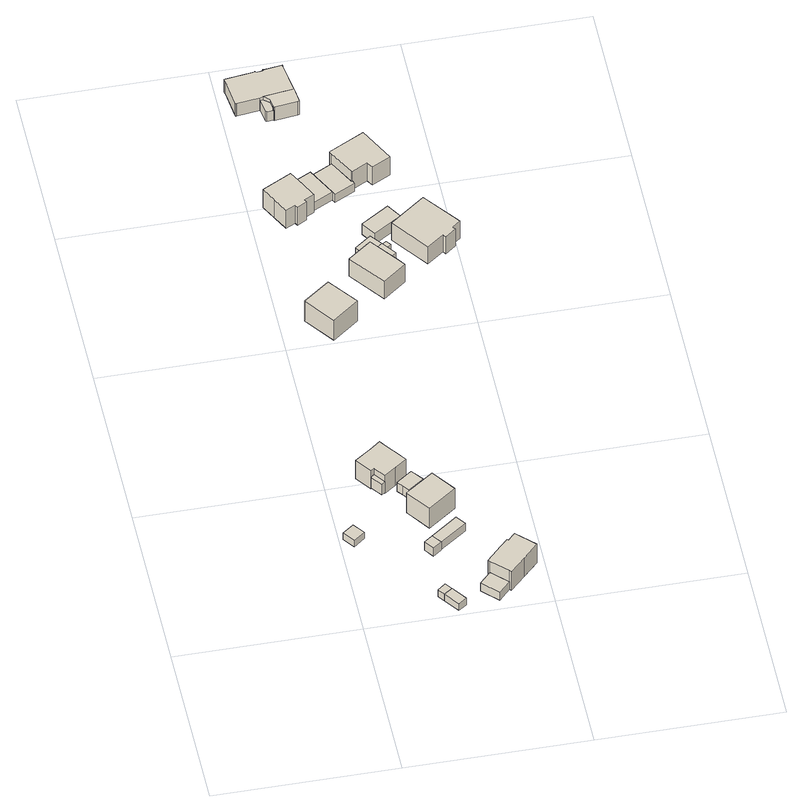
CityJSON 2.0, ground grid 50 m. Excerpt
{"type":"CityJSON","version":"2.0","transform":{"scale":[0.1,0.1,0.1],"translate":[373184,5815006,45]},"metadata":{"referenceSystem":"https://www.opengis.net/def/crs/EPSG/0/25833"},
"CityObjects":{
"building1":{"type":"Building","attributes":{"Gemeindeschluessel":"11000005","BezugspunktDach":"2200","function":"31001_1000","measuredHeight":2.28,"storeysAboveGround":1},"address":[{"country":"Germany","locality":"Berlin","thoroughfareNumber":"124 (2)","thoroughfareName":"Seekorso"}],"geometry":[{"type":"Solid","lod":"1","boundaries":[[[[0,1,2,3]],[[4,5,6,7]],[[4,7,3,2]],[[5,4,2,1]],[[6,5,1,0]],[[7,6,0,3]]]]}]},
"building2":{"type":"Building","attributes":{"Gemeindeschluessel":"11000005","BezugspunktDach":"2200","function":"31001_1000","measuredHeight":2.44,"storeysAboveGround":1},"address":[{"country":"Germany","locality":"Berlin","thoroughfareNumber":"91 (2)","thoroughfareName":"Am Donnerberg"}],"geometry":[{"type":"Solid","lod":"1","boundaries":[[[[8,9,10,11]],[[12,13,14,15]],[[12,15,11,10]],[[13,12,10,9]],[[14,13,9,8]],[[15,14,8,11]]]]}]},
"building3":{"type":"Building","attributes":{"Gemeindeschluessel":"11000005","BezugspunktDach":"2200","function":"31001_2463","measuredHeight":2.48,"storeysAboveGround":1},"address":[{"country":"Germany","locality":"Berlin","thoroughfareNumber":"91 (1)","thoroughfareName":"Am Donnerberg"}],"geometry":[{"type":"Solid","lod":"1","boundaries":[[[[16,17,9,8]],[[13,18,19,14]],[[13,14,8,9]],[[18,13,9,17]],[[19,18,17,16]],[[14,19,16,8]]]]}]},
"building4":{"type":"Building","attributes":{"Gemeindeschluessel":"11000005","BezugspunktDach":"2200","function":"51009_1610","measuredHeight":3.92,"storeysAboveGround":0},"address":[{"country":"Germany","locality":"Berlin"}],"geometry":[{"type":"Solid","lod":"1","boundaries":[[[[20,21,22,23]],[[24,25,26,27]],[[24,27,23,22]],[[25,24,22,21]],[[26,25,21,20]],[[27,26,20,23]]]]}]},
"building5":{"type":"Building","attributes":{"Gemeindeschluessel":"11000005","BezugspunktDach":"2200","function":"51009_1610","measuredHeight":2.97,"storeysAboveGround":0},"address":[{"country":"Germany","locality":"Berlin"}],"geometry":[{"type":"Solid","lod":"1","boundaries":[[[[28,29,30,31]],[[32,33,34,35]],[[32,35,31,30]],[[33,32,30,29]],[[34,33,29,28]],[[35,34,28,31]]]]}]},
"building6":{"type":"Building","attributes":{"Gemeindeschluessel":"11000005","BezugspunktDach":"2200","function":"31001_1010","measuredHeight":9.1,"storeysAboveGround":1},"address":[{"country":"Germany","locality":"Berlin","thoroughfareNumber":"99","thoroughfareName":"Am Donnerberg"}],"geometry":[{"type":"Solid","lod":"1","boundaries":[[[[36,37,38,39,40,41,42,43,44,45]],[[46,47,48,49,50,51,52,53,54,55]],[[46,55,45,44]],[[47,46,44,43]],[[48,47,43,42]],[[49,48,42,41]],[[50,49,41,40]],[[51,50,40,39]],[[52,51,39,38]],[[53,52,38,37]],[[54,53,37,36]],[[55,54,36,45]]]]}]},
"building7":{"type":"Building","attributes":{"Gemeindeschluessel":"11000005","BezugspunktDach":"2200","function":"31001_2463","measuredHeight":3.85,"storeysAboveGround":1},"address":[{"country":"Germany","locality":"Berlin","thoroughfareNumber":"99 (1)","thoroughfareName":"Am Donnerberg"}],"geometry":[{"type":"Solid","lod":"1","boundaries":[[[[56,57,58,59,60,61]],[[62,63,64,65,66,67]],[[62,67,61,60]],[[63,62,60,59]],[[64,63,59,58]],[[65,64,58,57]],[[66,65,57,56]],[[67,66,56,61]]]]}]},
"building8":{"type":"Building","attributes":{"Gemeindeschluessel":"11000005","BezugspunktDach":"2200","function":"51009_1610","measuredHeight":4.15,"storeysAboveGround":0},"address":[{"country":"Germany","locality":"Berlin"}],"geometry":[{"type":"Solid","lod":"1","boundaries":[[[[68,69,70,71]],[[72,73,49,48]],[[72,48,71,70]],[[73,72,70,69]],[[49,73,69,68]],[[48,49,68,71]]]]}]},
"building9":{"type":"Building","attributes":{"Gemeindeschluessel":"11000005","BezugspunktDach":"2200","function":"31001_2463","measuredHeight":2.81,"storeysAboveGround":1},"address":[{"country":"Germany","locality":"Berlin","thoroughfareNumber":"93 (1)","thoroughfareName":"Am Donnerberg"}],"geometry":[{"type":"Solid","lod":"1","boundaries":[[[[29,74,75,30]],[[76,77,78,79]],[[76,79,30,75]],[[77,76,75,74]],[[78,77,74,29]],[[79,78,29,30]]]]}]},
"building10":{"type":"Building","attributes":{"Gemeindeschluessel":"11000005","BezugspunktDach":"2200","function":"31001_1010","measuredHeight":8.01,"storeysAboveGround":2},"address":[{"country":"Germany","locality":"Berlin","thoroughfareNumber":"97","thoroughfareName":"Am Donnerberg"}],"geometry":[{"type":"Solid","lod":"1","boundaries":[[[[80,81,82,83]],[[84,85,86,87]],[[84,87,83,82]],[[85,84,82,81]],[[86,85,81,80]],[[87,86,80,83]]]]}]},
"building11":{"type":"Building","attributes":{"Gemeindeschluessel":"11000005","BezugspunktDach":"2200","function":"51009_1610","measuredHeight":3.39,"storeysAboveGround":0},"address":[{"country":"Germany","locality":"Berlin"}],"geometry":[{"type":"Solid","lod":"1","boundaries":[[[[88,89,90,91]],[[92,93,94,95]],[[92,95,91,90]],[[93,92,90,89]],[[94,93,89,88]],[[95,94,88,91]]]]}]},
"building12":{"type":"Building","attributes":{"Gemeindeschluessel":"11000005","BezugspunktDach":"2200","function":"31001_1010","measuredHeight":9.32,"storeysAboveGround":1},"address":[{"country":"Germany","locality":"Berlin","thoroughfareNumber":"93","thoroughfareName":"Am Donnerberg"}],"geometry":[{"type":"Solid","lod":"1","boundaries":[[[[96,97,98,99,100,101,102,103,104,105]],[[106,107,108,109,110,111,112,113,114,115]],[[106,115,105,104]],[[107,106,104,103]],[[108,107,103,102]],[[109,108,102,101]],[[110,109,101,100]],[[111,110,100,99]],[[112,111,99,98]],[[113,112,98,97]],[[114,113,97,96]],[[115,114,96,105]]]]}]},
"building13":{"type":"Building","attributes":{"Gemeindeschluessel":"11000005","BezugspunktDach":"2200","function":"31001_1010","measuredHeight":8.5,"storeysAboveGround":2},"address":[{"country":"Germany","locality":"Berlin","thoroughfareNumber":"133","thoroughfareName":"Seekorso"}],"geometry":[{"type":"Solid","lod":"1","boundaries":[[[[116,117,118,119]],[[120,121,122,123]],[[120,123,119,118]],[[121,120,118,117]],[[122,121,117,116]],[[123,122,116,119]]]]}]},
"building14":{"type":"Building","attributes":{"Gemeindeschluessel":"11000005","BezugspunktDach":"2200","function":"31001_1010","measuredHeight":8.7,"storeysAboveGround":2},"address":[{"country":"Germany","locality":"Berlin","thoroughfareNumber":"94","thoroughfareName":"Jules-Verne-Straße"}],"geometry":[{"type":"Solid","lod":"1","boundaries":[[[[124,125,126,127,128,129,130,131,132,133,134]],[[135,136,137,138,139,140,141,142,143,144,145]],[[135,145,134,133]],[[136,135,133,132]],[[137,136,132,131]],[[138,137,131,130]],[[139,138,130,129]],[[140,139,129,128]],[[141,140,128,127]],[[142,141,127,126]],[[143,142,126,125]],[[144,143,125,124]],[[145,144,124,134]]]]}]},
"building15":{"type":"Building","attributes":{"Gemeindeschluessel":"11000005","BezugspunktDach":"2200","function":"31001_2463","measuredHeight":3,"storeysAboveGround":1},"address":[{"country":"Germany","locality":"Berlin","thoroughfareNumber":"94 (1)","thoroughfareName":"Jules-Verne-Straße"}],"geometry":[{"type":"Solid","lod":"1","boundaries":[[[[146,147,148,149]],[[150,151,152,153]],[[150,153,149,148]],[[151,150,148,147]],[[152,151,147,146]],[[153,152,146,149]]]]}]},
"building16":{"type":"Building","attributes":{"Gemeindeschluessel":"11000005","BezugspunktDach":"2200","function":"31001_1010","measuredHeight":6.47,"storeysAboveGround":2},"address":[{"country":"Germany","locality":"Berlin","thoroughfareNumber":"135","thoroughfareName":"Seekorso"}],"geometry":[{"type":"Solid","lod":"1","boundaries":[[[[154,155,156,157,158,159,160]],[[161,162,163,164,165,166,167]],[[161,167,160,159]],[[162,161,159,158]],[[163,162,158,157]],[[164,163,157,156]],[[165,164,156,155]],[[166,165,155,154]],[[167,166,154,160]]]]}]},
"building17":{"type":"Building","attributes":{"Gemeindeschluessel":"11000005","BezugspunktDach":"2200","function":"31001_1000","measuredHeight":2.9,"storeysAboveGround":1},"address":[{"country":"Germany","locality":"Berlin","thoroughfareNumber":"135 (2)","thoroughfareName":"Seekorso"}],"geometry":[{"type":"Solid","lod":"1","boundaries":[[[[168,169,170,171,172,173]],[[174,175,163,162,161,176]],[[174,176,173,172]],[[175,174,172,171]],[[163,175,171,170]],[[162,163,170,169]],[[161,162,169,168]],[[176,161,168,173]]]]}]},
"building18":{"type":"Building","attributes":{"Gemeindeschluessel":"11000005","BezugspunktDach":"2200","function":"51009_1610","measuredHeight":3.58,"storeysAboveGround":0},"address":[{"country":"Germany","locality":"Berlin"}],"geometry":[{"type":"Solid","lod":"1","boundaries":[[[[177,178,179,180,181,182,183,184,185]],[[186,187,188,189,190,191,192,193,194]],[[186,194,185,184]],[[187,186,184,183]],[[188,187,183,182]],[[189,188,182,181]],[[190,189,181,180]],[[191,190,180,179]],[[192,191,179,178]],[[193,192,178,177]],[[194,193,177,185]]]]}]},
"building19":{"type":"Building","attributes":{"Gemeindeschluessel":"11000005","function":"31001_1010"},"address":[{"country":"Germany","locality":"Berlin","thoroughfareNumber":"96","thoroughfareName":"Leonardo-da-Vinci-Straße"}],"children":["building19-1","building19-2"]},
"building19-1":{"type":"BuildingPart","attributes":{"BezugspunktDach":"2200","measuredHeight":6.51,"storeysAboveGround":1},"parents":["building19"],"geometry":[{"type":"Solid","lod":"1","boundaries":[[[[195,196,197,198,199,200,201,202,203,204,205,206,207,208,209,210,211,212,213,214,215,216,217,218,219]],[[220,221,222,223,224,225,226,227,228,229,230,231,232,233,234,235,236,237,238,239,240,241,242,243,244]],[[220,244,219,218]],[[221,220,218,217]],[[222,221,217,216]],[[223,222,216,215]],[[224,223,215,214]],[[225,224,214,213]],[[226,225,213,212]],[[227,226,212,211]],[[228,227,211,210]],[[229,228,210,209]],[[230,229,209,208]],[[231,230,208,207]],[[232,231,207,206]],[[233,232,206,205]],[[234,233,205,204]],[[235,234,204,203]],[[237,236,202,201]],[[238,237,201,200]],[[239,238,200,199]],[[240,239,199,198]],[[241,240,198,197]],[[242,241,197,196]],[[243,242,196,195]],[[244,243,195,219]],[[203,202,236,235]]]]}]},
"building19-2":{"type":"BuildingPart","attributes":{"BezugspunktDach":"2200","measuredHeight":6.47,"storeysAboveGround":1},"parents":["building19"],"geometry":[{"type":"MultiSurface","lod":"1","boundaries":[[[245,246,247,248,249,250,251,252,253,254]],[[235,255,256,257,258,259,260,261,262,236]],[[203,202,236,254,253]],[[255,235,253,252]],[[256,255,252,251]],[[257,256,251,250]],[[258,257,250,249]],[[259,258,249,248]],[[260,259,248,247]],[[261,260,247,246]],[[262,261,246,245]],[[236,262,245,254]],[[263,235,236,202,203]]]}]},
"building20":{"type":"Building","attributes":{"Gemeindeschluessel":"11000005","BezugspunktDach":"2200","function":"51009_1611","measuredHeight":2.9,"storeysAboveGround":0},"address":[{"country":"Germany","locality":"Berlin"}],"geometry":[{"type":"Solid","lod":"1","boundaries":[[[[264,265,266,267,171,170]],[[175,268,269,270,164,163]],[[175,163,170,171]],[[268,175,171,267]],[[269,268,267,266]],[[270,269,266,265]],[[164,270,265,264]],[[163,164,264,170]]]]}]},
"building21":{"type":"Building","attributes":{"Gemeindeschluessel":"11000005","BezugspunktDach":"2200","function":"31001_2463","measuredHeight":3.05,"storeysAboveGround":1},"address":[{"country":"Germany","locality":"Berlin","thoroughfareNumber":"96 (1)","thoroughfareName":"Jules-Verne-Straße"}],"geometry":[{"type":"Solid","lod":"1","boundaries":[[[[271,272,273,274,275,276]],[[277,278,279,280,281,282]],[[277,282,276,275]],[[278,277,275,274]],[[279,278,274,273]],[[280,279,273,272]],[[281,280,272,271]],[[282,281,271,276]]]]}]},
"building22":{"type":"Building","attributes":{"Gemeindeschluessel":"11000005","BezugspunktDach":"2200","function":"31001_1000","measuredHeight":1.96,"storeysAboveGround":1},"address":[{"country":"Germany","locality":"Berlin","thoroughfareNumber":"36 (2)","thoroughfareName":"Am Flugplatz Gatow"}],"geometry":[{"type":"Solid","lod":"1","boundaries":[[[[283,284,285,286]],[[287,288,289,290]],[[287,290,286,285]],[[288,287,285,284]],[[289,288,284,283]],[[290,289,283,286]]]]}]},
"building23":{"type":"Building","attributes":{"Gemeindeschluessel":"11000005","BezugspunktDach":"2200","function":"31001_2463","measuredHeight":4.59,"storeysAboveGround":1},"address":[{"country":"Germany","locality":"Berlin","thoroughfareNumber":"36 (1)","thoroughfareName":"Am Flugplatz Gatow"}],"geometry":[{"type":"Solid","lod":"1","boundaries":[[[[291,292,293,294]],[[295,296,297,298]],[[295,298,294,293]],[[296,295,293,292]],[[297,296,292,291]],[[298,297,291,294]]]]}]},
"building24":{"type":"Building","attributes":{"Gemeindeschluessel":"11000005","BezugspunktDach":"2200","function":"31001_1010","measuredHeight":6.69,"storeysAboveGround":2},"address":[{"country":"Germany","locality":"Berlin","thoroughfareNumber":"96","thoroughfareName":"Jules-Verne-Straße"}],"geometry":[{"type":"Solid","lod":"1","boundaries":[[[[299,300,301,302,303,304,305,306]],[[307,308,309,310,311,312,313,314]],[[307,314,306,305]],[[308,307,305,304]],[[309,308,304,303]],[[310,309,303,302]],[[311,310,302,301]],[[312,311,301,300]],[[313,312,300,299]],[[314,313,299,306]]]]}]},
"building25":{"type":"Building","attributes":{"Gemeindeschluessel":"11000005","BezugspunktDach":"2200","function":"31001_1010","measuredHeight":8.88,"storeysAboveGround":1},"address":[{"country":"Germany","locality":"Berlin","thoroughfareNumber":"36","thoroughfareName":"Am Flugplatz Gatow"}],"geometry":[{"type":"Solid","lod":"1","boundaries":[[[[315,316,317,318,319,320,321,322]],[[323,324,325,326,327,328,329,330]],[[323,330,322,321]],[[324,323,321,320]],[[325,324,320,319]],[[326,325,319,318]],[[327,326,318,317]],[[328,327,317,316]],[[329,328,316,315]],[[330,329,315,322]]]]}]}
},
"vertices":[
[33,285,29],[64,309,29],[41,340,29],[10,317,29],[41,340,6],[64,309,6],[33,285,6],[10,317,6],
[219,45,40],[242,61,40],[228,80,40],[206,63,40],[228,80,15],[242,61,15],[219,45,15],[206,63,15],
[249,4,40],[271,20,40],[271,20,15],[249,4,15],
[137,447,49],[147,454,49],[125,485,49],[115,477,49],[125,485,10],[147,454,10],[137,447,10],[115,477,10],
[224,210,39],[248,227,39],[229,253,39],[205,236,39],[229,253,9],[248,227,9],[224,210,9],[205,236,9],
[115,477,72],[125,485,72],[147,454,72],[179,477,72],[211,500,72],[193,525,72],[174,550,72],[157,574,72],[126,551,72],[83,521,72],[126,551,6],[157,574,6],[174,550,6],[193,525,6],[211,500,6],[179,477,6],[147,454,6],[125,485,6],[115,477,6],[83,521,6],
[191,438,41],[203,421,41],[246,452,41],[233,469,41],[221,485,41],[178,454,41],[221,485,8],[233,469,8],[246,452,8],[203,421,8],[191,438,8],[178,454,8],
[193,525,48],[205,533,48],[187,559,48],[174,550,48],[187,559,6],[205,533,6],
[321,279,39],[302,306,39],[302,306,11],[321,279,11],[248,227,11],[229,253,11],
[233,307,84],[310,363,84],[264,428,84],[186,373,84],[264,428,11],[310,363,11],[233,307,11],[186,373,11],
[358,18,45],[389,50,45],[347,92,45],[316,60,45],[347,92,16],[389,50,16],[358,18,16],[316,60,16],
[347,92,86],[389,50,86],[394,45,86],[435,87,86],[476,128,86],[428,176,86],[408,156,86],[405,159,86],[383,138,86],[342,96,86],[383,138,17],[405,159,17],[408,156,17],[428,176,17],[476,128,17],[435,87,17],[394,45,17],[389,50,17],[347,92,17],[342,96,17],
[126,1008,81],[198,1063,81],[138,1143,81],[66,1089,81],[138,1143,7],[198,1063,7],[126,1008,7],[66,1089,7],
[62,1459,75],[84,1417,75],[110,1430,75],[114,1422,75],[141,1436,75],[137,1444,75],[165,1458,75],[162,1463,75],[143,1501,75],[121,1543,75],[40,1501,75],[121,1543,9],[143,1501,9],[162,1463,9],[165,1458,9],[137,1444,9],[141,1436,9],[114,1422,9],[110,1430,9],[84,1417,9],[62,1459,9],[40,1501,9],
[162,1463,38],[219,1492,38],[178,1572,38],[121,1543,38],[178,1572,8],[219,1492,8],[162,1463,8],[121,1543,8],
[280,1124,73],[344,1172,73],[332,1189,73],[274,1266,73],[272,1268,73],[260,1259,73],[208,1220,73],[260,1259,9],[272,1268,9],[274,1266,9],[332,1189,9],[344,1172,9],[280,1124,9],[208,1220,9],
[260,1259,38],[272,1268,38],[274,1266,38],[307,1290,38],[283,1321,38],[238,1288,38],[283,1321,9],[307,1290,9],[238,1288,9],
[107,1802,40],[110,1802,40],[111,1799,40],[129,1801,40],[128,1804,40],[129,1804,40],[125,1831,40],[109,1844,40],[101,1843,40],[109,1844,5],[125,1831,5],[129,1804,5],[128,1804,5],[129,1801,5],[111,1799,5],[110,1802,5],[107,1802,5],[101,1843,5],
[25,1923,50],[25,1921,50],[26,1921,50],[36,1838,50],[37,1834,50],[40,1835,50],[101,1843,50],[109,1844,50],[192,1855,50],[180,1941,50],[181,1941,50],[181,1942,50],[180,1945,50],[177,1944,50],[131,1938,50],[131,1939,50],[128,1939,50],[129,1935,50],[109,1933,50],[108,1937,50],[106,1936,50],[106,1935,50],[29,1925,50],[28,1925,50],[25,1925,50],[28,1925,3],[29,1925,3],[106,1935,3],[106,1936,3],[108,1937,3],[109,1933,3],[129,1935,3],[128,1939,3],[131,1939,3],[131,1938,3],[177,1944,3],[180,1945,3],[181,1942,3],[181,1941,3],[180,1941,3],[192,1855,3],[109,1844,3],[101,1843,3],[40,1835,3],[37,1834,3],[36,1838,3],[26,1921,3],[25,1921,3],[25,1923,3],[25,1925,3],
[125,1831,52],[129,1804,52],[128,1804,52],[129,1801,52],[132,1801,52],[194,1809,52],[198,1810,52],[197,1813,52],[192,1855,52],[109,1844,52],[197,1813,3],[198,1810,3],[194,1809,3],[132,1801,3],[129,1801,3],[128,1804,3],[129,1804,3],[125,1831,3],[192,1855,44],
[332,1189,38],[340,1195,38],[312,1232,38],[336,1250,38],[336,1250,9],[312,1232,9],[340,1195,9],
[224,1483,37],[281,1512,37],[277,1521,37],[274,1520,37],[237,1591,37],[183,1563,37],[237,1591,7],[274,1520,7],[277,1521,7],[281,1512,7],[224,1483,7],[183,1563,7],
[319,1281,28],[331,1290,28],[321,1304,28],[308,1296,28],[321,1304,9],[331,1290,9],[319,1281,9],[308,1296,9],
[296,1321,45],[371,1369,45],[346,1409,45],[270,1361,45],[346,1409,6],[371,1369,6],[296,1321,6],[270,1361,6],
[237,1591,73],[274,1520,73],[277,1521,73],[320,1543,73],[330,1526,73],[381,1552,73],[331,1650,73],[233,1600,73],[331,1650,6],[381,1552,6],[330,1526,6],[320,1543,6],[277,1521,6],[274,1520,6],[237,1591,6],[233,1600,6],
[414,1224,70],[460,1258,70],[466,1250,70],[495,1272,70],[489,1280,70],[512,1297,70],[436,1398,70],[339,1325,70],[436,1398,7],[512,1297,7],[489,1280,7],[495,1272,7],[466,1250,7],[460,1258,7],[414,1224,7],[339,1325,7]
]}
